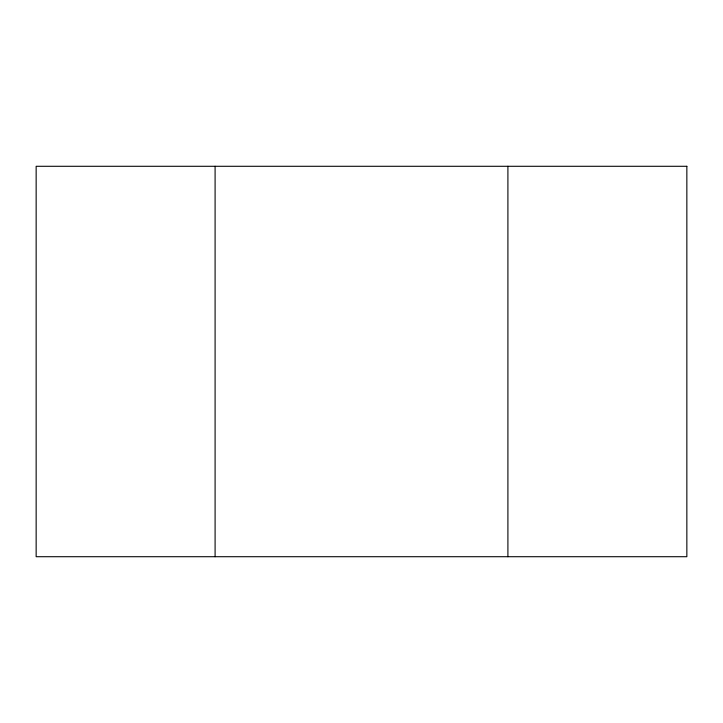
<?xml version="1.0" encoding="UTF-8"?>
<svg xmlns="http://www.w3.org/2000/svg" width="723" height="723" viewBox="0 0 723 723"><rect width="100%" height="100%" fill="white"/><g stroke="black" fill="none" stroke-linecap="round" stroke-linejoin="round"><path stroke-width="1.08" d="M507.908 166.29L507.908 556.71M215.093 166.29L215.093 556.71M686.85 166.29L36.15 166.29L36.15 556.71L686.85 556.71L686.85 166.29"/></g></svg>
